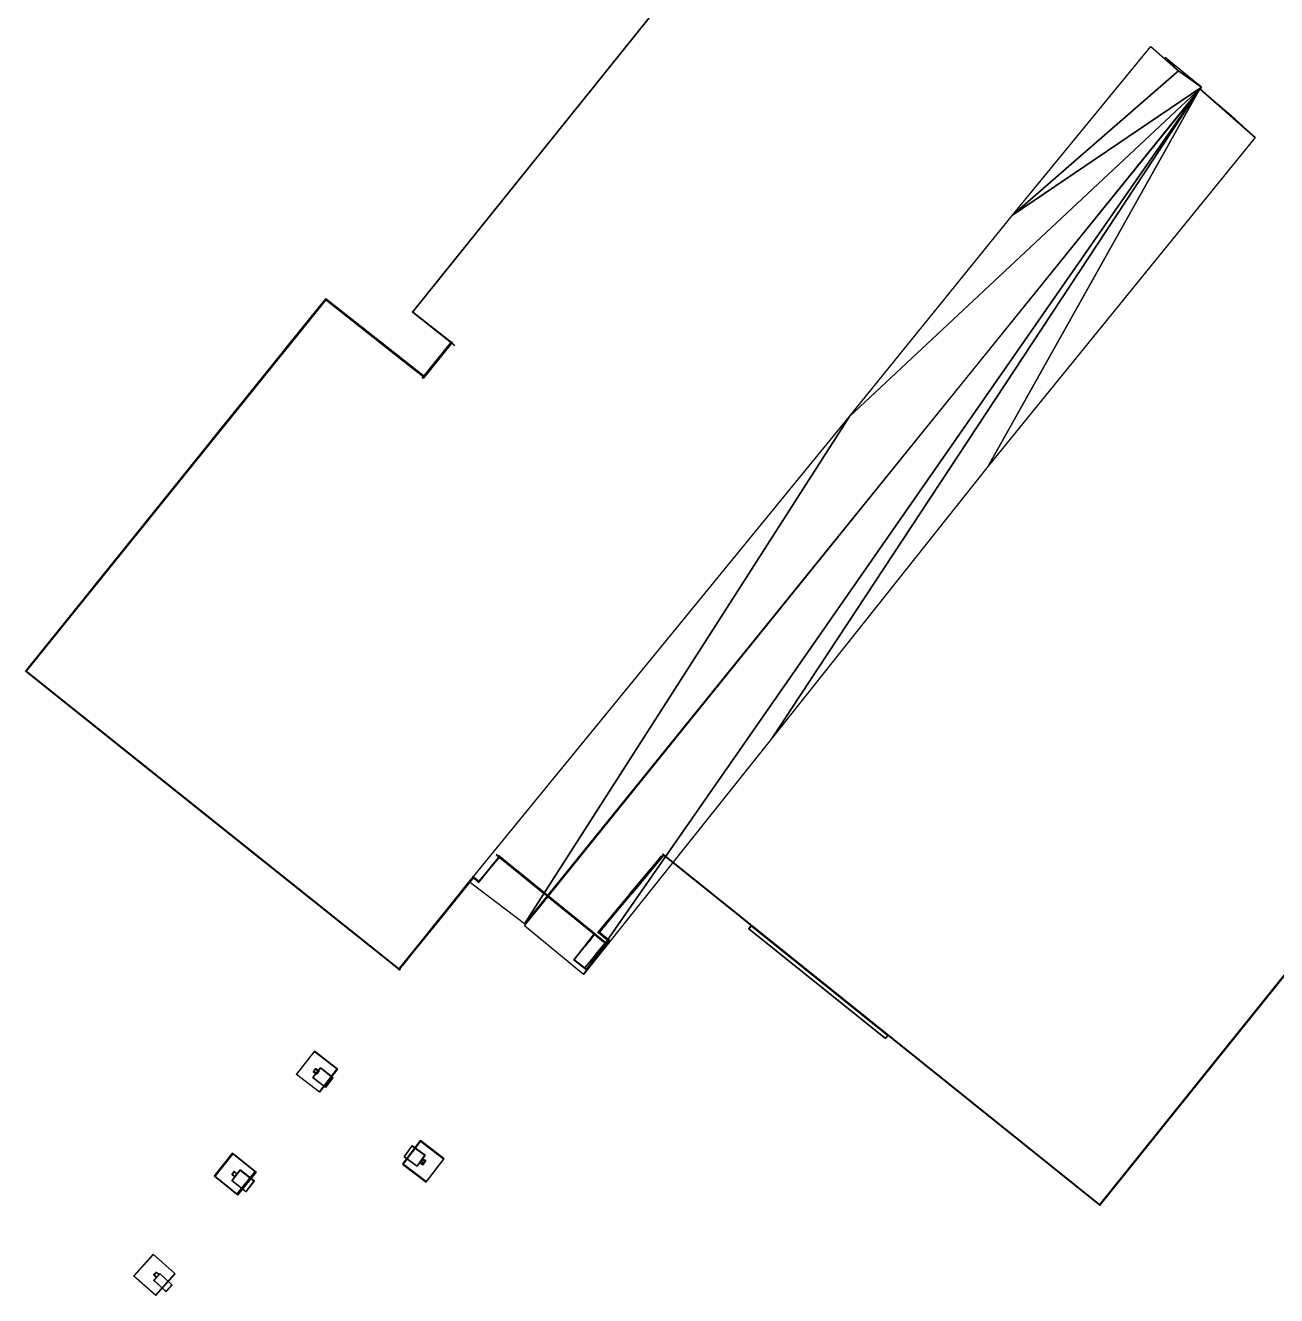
# Model space of a CAD drawing. Extents: x -96 to -36.1, y -16.1 to 43.4.
# Drawn here: x -95.21 to -60.07, y -16.14 to 19.53 of the extents above; entities that cross this region are included whole.
import ezdxf

# ---------------------------------------------------------------- set-up
doc = ezdxf.new("R2010")
doc.units = 0
doc.layers.get('0').update_dxf_attribs({"color": 254, "linetype": 'CONTINUOUS'})

msp = doc.modelspace()

# ---------------------------------------------------------------- meshes
at = {"color": 151}
mesh = msp.add_polyface(dxfattribs=at)
corners = [(-62.632, 38.478, 8.972), (-84.346, 11.475, 8.952), (-84.34, 11.476, 0.006), (-62.648, 38.452, 0.009)]
mesh.append_faces([[corners[k] for k in face] for face in [(0, 1, 2), (0, 2, 3)]], dxfattribs={"color": 151})
mesh = msp.add_polyface(dxfattribs=at)
corners = [(-62.22, 17.831, 11.734), (-62.83, 18.254, 10.993), (-63.198, 18.638, 10.466), (-72.064, 8.551, 9.91), (-81.194, -5.698, 11.766), (-82.742, -4.522, 9.822), (-62.18, 17.797, 11.787), (-67.488, 14.205, 9.915), (-63.605, 18.934, 9.963)]
mesh.append_faces([[corners[k] for k in face] for face in [(0, 1, 2), (3, 4, 5), (4, 3, 6), (6, 3, 7), (6, 7, 1), (1, 7, 8), (6, 1, 0)]], dxfattribs={"color": 151})
mesh = msp.add_polyface(dxfattribs=at)
corners = [(-62.228, 17.751, 11.85), (-79.535, -7.12, 9.631), (-81.194, -5.758, 11.787), (-74.23, -0.462, 9.701), (-68.168, 7.15, 9.782), (-60.673, 16.385, 9.772), (-61.362, 17.009, 10.704)]
mesh.append_faces([[corners[k] for k in face] for face in [(0, 1, 2), (1, 0, 3), (3, 0, 4), (4, 0, 5), (5, 0, 6)]], dxfattribs={"color": 151})
mesh = msp.add_polyface(dxfattribs=at)
corners = [(-93.281, 3.769, 5.898), (-92.431, 4.822, 5.95), (-93.284, 3.764, 5.956), (-92.431, 4.822, 5.892), (-93.288, 3.753, 7.624), (-93.277, 3.766, 7.543), (-92.421, 4.828, 7.618), (-93.283, 3.763, 6.718), (-92.424, 4.824, 7.536), (-92.426, 4.825, 6.81), (-93.279, 3.767, 6.816), (-92.429, 4.821, 6.711), (-92.432, 4.823, 5.171), (-92.389, 4.868, 7.548), (-92.378, 4.881, 7.629), (-92.377, 4.88, 8.344), (-95.099, 1.518, 5.185), (-95.208, 1.389, 3.682), (-89.124, 8.942, 0.404), (-94.245, 2.576, 5.179), (-94.196, 2.637, 5.179), (-93.335, 3.704, 5.172), (-93.282, 3.77, 5.178), (-93.33, 3.707, 5.986), (-93.287, 3.752, 8.356), (-92.358, 4.915, 5.205), (-92.39, 4.869, 6.815), (-92.367, 4.901, 5.973), (-92.365, 4.9, 6.728), (-92.356, 4.914, 5.891), (-95.185, 1.399, 8.542), (-86.775, 11.82, 8.976), (-95.187, 1.394, 8.945), (-95.103, 1.5, 8.347), (-93.338, 3.691, 7.607), (-93.334, 3.696, 7.549), (-93.336, 3.697, 6.794), (-93.329, 3.706, 6.706), (-92.419, 4.827, 8.35)]
mesh.append_faces([[corners[k] for k in face] for face in [(0, 1, 2), (1, 0, 3), (4, 5, 6), (5, 4, 7), (6, 5, 8), (6, 8, 9), (7, 10, 5), (10, 7, 11), (10, 11, 9), (9, 11, 1), (9, 1, 3), (9, 3, 12), (13, 14, 15), (16, 17, 18), (16, 18, 19), (19, 18, 20), (20, 18, 21), (21, 22, 23), (23, 22, 2), (23, 2, 4), (23, 4, 24), (4, 2, 7), (2, 22, 0), (12, 25, 9), (9, 25, 6), (6, 25, 26), (6, 26, 13), (26, 25, 27), (26, 27, 28), (27, 25, 29), (30, 31, 32), (31, 30, 33), (24, 34, 35), (24, 35, 36), (24, 36, 37), (24, 37, 23), (15, 38, 6), (15, 6, 13)]], dxfattribs={"color": 151})
mesh = msp.add_polyface(dxfattribs=at)
corners = [(-92.378, 4.881, 7.629), (-92.389, 4.868, 7.548), (-91.518, 5.947, 7.541), (-91.518, 5.947, 7.623), (-92.365, 4.9, 6.728), (-91.519, 5.949, 6.809), (-92.39, 4.869, 6.815), (-91.523, 5.944, 6.722), (-91.524, 5.945, 5.966), (-92.356, 4.914, 5.891), (-92.367, 4.901, 5.973), (-91.539, 5.928, 5.885), (-91.54, 5.929, 5.199), (-91.471, 6.005, 7.552), (-91.468, 6.009, 7.628), (-91.466, 6.008, 8.354), (-90.611, 7.071, 7.546), (-90.615, 7.066, 7.622), (-91.469, 6.01, 6.721), (-90.613, 7.072, 6.796), (-91.473, 6.006, 6.803), (-90.613, 7.072, 6.715), (-91.464, 6.02, 5.902), (-90.614, 7.073, 5.989), (-91.471, 6.011, 5.995), (-90.611, 7.078, 5.896), (-93.335, 3.704, 5.172), (-89.124, 8.942, 0.404), (-93.282, 3.77, 5.178), (-92.432, 4.823, 5.171), (-92.358, 4.915, 5.205), (-91.465, 6.021, 5.176), (-86.775, 11.82, 8.976), (-95.103, 1.5, 8.347), (-94.193, 2.628, 8.357), (-93.287, 3.752, 8.356), (-92.419, 4.827, 8.35), (-92.377, 4.88, 8.344), (-91.516, 5.946, 8.337), (-90.56, 7.131, 8.377), (-90.613, 7.065, 8.348)]
mesh.append_faces([[corners[k] for k in face] for face in [(0, 1, 2), (0, 2, 3), (4, 5, 6), (5, 4, 7), (5, 7, 8), (9, 8, 10), (8, 9, 11), (8, 11, 12), (13, 14, 15), (14, 13, 16), (14, 16, 17), (18, 19, 20), (19, 18, 21), (22, 23, 24), (23, 22, 25), (26, 27, 28), (28, 27, 29), (29, 27, 30), (30, 27, 12), (12, 27, 31), (12, 31, 8), (8, 31, 5), (5, 31, 24), (5, 24, 20), (5, 20, 13), (20, 24, 18), (24, 31, 22), (32, 33, 34), (32, 34, 35), (32, 35, 36), (15, 37, 38), (15, 38, 3), (15, 3, 2), (15, 2, 5), (15, 5, 13), (39, 15, 40), (39, 40, 17), (39, 17, 16)]], dxfattribs={"color": 151})
mesh = msp.add_polyface(dxfattribs=at)
corners = [(-90.57, 7.126, 6.73), (-90.566, 7.13, 6.804), (-90.565, 7.128, 7.554), (-89.702, 8.201, 6.724), (-89.714, 8.186, 6.797), (-89.703, 8.196, 7.616), (-90.573, 7.124, 5.932), (-90.571, 7.127, 5.99), (-89.697, 8.21, 5.925), (-89.703, 8.202, 5.984), (-90.562, 7.132, 7.622), (-90.56, 7.131, 8.377), (-89.712, 8.185, 7.548), (-91.465, 6.021, 5.176), (-89.124, 8.942, 0.404), (-89.689, 8.236, 1.921), (-90.612, 7.079, 5.169), (-90.575, 7.125, 5.121), (-89.699, 8.211, 5.114), (-89.689, 8.23, 3.579), (-89.687, 8.228, 4.297), (-89.687, 8.235, 2.687), (-86.775, 11.82, 8.976), (-92.419, 4.827, 8.35), (-92.377, 4.88, 8.344), (-91.466, 6.008, 8.354), (-90.611, 7.071, 7.546), (-90.613, 7.072, 6.796), (-90.613, 7.072, 6.715), (-90.614, 7.073, 5.989), (-90.611, 7.078, 5.896), (-89.654, 8.254, 8.351), (-89.702, 8.195, 8.371), (-89.667, 8.253, 4.378), (-89.666, 8.252, 5.112), (-89.678, 8.246, 2.757), (-89.676, 8.245, 3.487)]
mesh.append_faces([[corners[k] for k in face] for face in [(0, 1, 2), (1, 0, 3), (1, 3, 4), (4, 3, 5), (6, 7, 0), (7, 6, 8), (7, 8, 9), (2, 10, 11), (10, 2, 12), (10, 12, 5), (5, 12, 4), (13, 14, 15), (13, 15, 16), (16, 15, 17), (16, 17, 6), (17, 15, 18), (18, 15, 19), (18, 19, 20), (19, 15, 21), (22, 23, 24), (22, 24, 25), (11, 26, 27), (11, 27, 28), (11, 28, 29), (11, 29, 30), (11, 30, 16), (11, 16, 0), (0, 16, 6), (11, 0, 2), (31, 32, 5), (31, 5, 3), (31, 3, 9), (31, 9, 8), (31, 8, 18), (31, 18, 20), (20, 33, 34), (21, 35, 36), (36, 19, 21)]], dxfattribs={"color": 151})
mesh = msp.add_polyface(dxfattribs=at)
corners = [(-89.689, 8.236, 1.921), (-89.124, 8.942, 0.404), (-88.821, 9.311, 1.915), (-88.803, 9.337, 1.057), (-86.775, 11.82, 8.976), (-91.466, 6.008, 8.354), (-90.56, 7.131, 8.377), (-89.702, 8.195, 8.371), (-89.654, 8.254, 8.351), (-89.687, 8.228, 4.297), (-89.666, 8.252, 5.112), (-88.763, 9.358, 8.339), (-88.808, 9.303, 8.345), (-88.809, 9.304, 7.624), (-88.811, 9.305, 6.722), (-89.656, 8.255, 7.63), (-89.66, 8.259, 5.181), (-88.817, 9.303, 5.105), (-89.659, 8.258, 5.925), (-88.818, 9.303, 5.175), (-89.653, 8.262, 6.728), (-88.814, 9.301, 6.81), (-89.654, 8.26, 6.816), (-89.667, 8.253, 4.378), (-88.819, 9.305, 4.291), (-88.819, 9.304, 4.371), (-89.678, 8.246, 2.757), (-89.687, 8.235, 2.687), (-88.82, 9.31, 2.68), (-88.824, 9.304, 2.75), (-88.82, 9.306, 3.573), (-88.813, 9.306, 5.987), (-89.653, 8.259, 7.547), (-89.654, 8.263, 5.993), (-88.816, 9.302, 5.918), (-89.689, 8.23, 3.579), (-89.676, 8.245, 3.487), (-88.823, 9.303, 3.48), (-88.812, 9.3, 7.541)]
mesh.append_faces([[corners[k] for k in face] for face in [(0, 1, 2), (2, 1, 3), (4, 5, 6), (4, 6, 7), (8, 9, 10), (11, 12, 13), (11, 13, 14), (10, 15, 8), (15, 10, 16), (16, 10, 17), (15, 16, 18), (16, 17, 19), (20, 21, 22), (21, 20, 14), (21, 14, 13), (23, 9, 24), (23, 24, 25), (26, 27, 28), (26, 28, 29), (29, 28, 30), (30, 28, 31), (18, 22, 32), (22, 18, 33), (33, 18, 34), (22, 33, 20), (33, 34, 31), (31, 34, 19), (31, 19, 17), (31, 17, 25), (31, 25, 24), (31, 24, 30), (35, 36, 30), (30, 36, 37), (30, 37, 29), (15, 32, 13), (32, 15, 18), (13, 32, 38), (13, 38, 21)]], dxfattribs={"color": 151})
mesh = msp.add_polyface(dxfattribs=at)
corners = [(-88.803, 9.337, 1.057), (-89.124, 8.942, 0.404), (-87.378, 11.107, 0.073), (-88.821, 9.311, 1.915), (-88.801, 9.336, 1.855), (-86.775, 11.82, 8.976), (-89.702, 8.195, 8.371), (-89.654, 8.254, 8.351), (-88.808, 9.303, 8.345), (-88.763, 9.358, 8.339), (-88.811, 9.305, 6.722), (-88.813, 9.306, 5.987), (-88.82, 9.31, 2.68), (-88.768, 9.365, 5.185), (-88.758, 9.377, 5.093), (-87.868, 10.48, 5.178), (-88.763, 9.374, 4.374), (-88.766, 9.373, 3.468), (-87.868, 10.48, 5.094), (-88.759, 9.382, 3.556), (-87.868, 10.486, 3.461), (-88.757, 9.381, 4.274), (-87.871, 10.483, 3.55), (-88.78, 9.359, 2.664), (-88.769, 9.36, 5.991), (-88.768, 9.359, 6.731), (-88.768, 9.374, 2.746), (-87.87, 10.488, 2.657), (-88.766, 9.364, 5.899), (-87.87, 10.487, 2.739), (-88.762, 9.363, 7.54), (-87.853, 10.49, 7.611), (-88.765, 9.359, 7.618), (-87.853, 10.49, 7.533), (-88.781, 9.36, 1.914), (-87.851, 10.513, 1.848), (-88.763, 9.364, 6.8), (-87.857, 10.488, 6.724), (-87.854, 10.491, 6.793), (-87.858, 10.489, 5.984), (-87.867, 10.479, 5.894), (-87.867, 10.484, 4.367), (-87.869, 10.482, 4.267)]
mesh.append_faces([[corners[k] for k in face] for face in [(0, 1, 2), (3, 0, 4), (5, 6, 7), (5, 7, 8), (9, 10, 11), (9, 11, 12), (9, 12, 3), (9, 3, 4), (13, 14, 15), (14, 13, 16), (16, 13, 17), (15, 14, 18), (17, 19, 16), (19, 17, 20), (16, 19, 21), (19, 20, 22), (23, 24, 25), (24, 23, 26), (26, 23, 27), (24, 26, 13), (24, 13, 28), (13, 26, 17), (26, 27, 29), (30, 31, 32), (31, 30, 33), (4, 23, 9), (23, 4, 34), (34, 4, 35), (9, 23, 25), (25, 32, 9), (32, 25, 36), (36, 25, 37), (32, 36, 30), (36, 37, 38), (28, 39, 24), (39, 28, 40), (21, 41, 16), (41, 21, 42)]], dxfattribs={"color": 151})
mesh = msp.add_polyface(dxfattribs=at)
corners = [(-87.807, 10.549, 6.728), (-87.796, 10.56, 7.626), (-87.795, 10.559, 8.337), (-87.796, 10.563, 6.816), (-87.795, 10.561, 7.548), (-87.798, 10.564, 5.923), (-87.809, 10.55, 5.984), (-87.804, 10.559, 5.104), (-87.817, 10.553, 2.678), (-87.82, 10.552, 1.879), (-87.796, 10.569, 5.196), (-87.798, 10.57, 4.287), (-87.806, 10.56, 4.372), (-87.802, 10.568, 3.485), (-87.818, 10.554, 1.918), (-88.803, 9.337, 1.057), (-87.378, 11.107, 0.073), (-87.853, 10.515, 1.05), (-87.822, 10.553, 1.04), (-86.775, 11.82, 8.976), (-88.808, 9.303, 8.345), (-88.763, 9.358, 8.339), (-87.851, 10.489, 8.332), (-87.853, 10.49, 7.611), (-87.853, 10.49, 7.533), (-87.854, 10.491, 6.793), (-87.851, 10.513, 1.848), (-87.799, 10.571, 3.561), (-87.803, 10.57, 2.735), (-87.871, 10.483, 3.55), (-87.868, 10.486, 3.461), (-87.867, 10.484, 4.367), (-88.781, 9.36, 1.914), (-87.871, 10.489, 1.907), (-87.858, 10.489, 5.984), (-87.857, 10.488, 6.724), (-87.867, 10.479, 5.894), (-87.868, 10.48, 5.178), (-87.868, 10.48, 5.094), (-87.87, 10.487, 2.739), (-87.87, 10.488, 2.657), (-87.869, 10.482, 4.267)]
mesh.append_faces([[corners[k] for k in face] for face in [(0, 1, 2), (1, 0, 3), (1, 3, 4), (5, 6, 7), (7, 6, 8), (8, 6, 9), (7, 10, 5), (11, 12, 13), (9, 14, 8), (15, 16, 17), (17, 18, 9), (17, 9, 0), (0, 9, 6), (19, 20, 21), (19, 21, 22), (2, 22, 23), (2, 23, 24), (2, 24, 25), (2, 25, 26), (2, 26, 17), (2, 17, 0), (13, 27, 11), (8, 12, 7), (12, 8, 28), (12, 28, 13), (29, 30, 31), (32, 26, 33), (33, 26, 34), (34, 26, 25), (25, 35, 34), (34, 36, 37), (34, 37, 38), (34, 38, 31), (34, 31, 30), (34, 30, 39), (34, 39, 40), (34, 40, 33), (31, 41, 29)]], dxfattribs={"color": 151})
mesh = msp.add_polyface(dxfattribs=at)
corners = [(-87.796, 10.563, 6.816), (-87.807, 10.549, 6.728), (-86.87, 11.711, 6.721), (-86.871, 11.71, 6.809), (-87.809, 10.55, 5.984), (-87.798, 10.564, 5.923), (-86.871, 11.712, 5.977), (-86.875, 11.707, 5.904), (-86.873, 11.713, 5.189), (-87.796, 10.569, 5.196), (-87.804, 10.559, 5.104), (-86.867, 11.721, 5.097), (-86.86, 11.72, 7.619), (-87.806, 10.56, 4.372), (-87.798, 10.57, 4.287), (-86.868, 11.722, 4.365), (-86.856, 11.738, 4.28), (-87.818, 10.554, 1.918), (-87.82, 10.552, 1.879), (-86.866, 11.735, 1.872), (-86.868, 11.732, 1.911), (-87.853, 10.515, 1.05), (-87.378, 11.107, 0.073), (-87.822, 10.553, 1.04), (-86.867, 11.736, 1.032), (-86.775, 11.855, -0.032), (-86.861, 11.737, 2.727), (-86.857, 11.739, 3.554), (-86.775, 11.82, 8.976), (-87.851, 10.489, 8.332), (-87.795, 10.559, 8.337), (-86.859, 11.719, 8.33), (-87.799, 10.571, 3.561), (-87.802, 10.568, 3.485), (-86.86, 11.736, 3.477), (-87.803, 10.57, 2.735), (-87.817, 10.553, 2.678), (-86.867, 11.731, 2.671), (-87.795, 10.561, 7.548), (-87.796, 10.56, 7.626), (-86.869, 11.709, 7.541)]
mesh.append_faces([[corners[k] for k in face] for face in [(0, 1, 2), (0, 2, 3), (4, 5, 6), (6, 5, 7), (6, 7, 8), (9, 10, 11), (9, 11, 8), (8, 11, 12), (13, 14, 15), (15, 14, 16), (17, 18, 19), (17, 19, 20), (21, 22, 23), (23, 22, 24), (24, 22, 25), (24, 25, 26), (26, 25, 27), (27, 25, 28), (28, 29, 30), (28, 30, 31), (28, 31, 12), (28, 12, 11), (28, 11, 15), (28, 15, 16), (28, 16, 27), (32, 33, 34), (32, 34, 27), (27, 34, 26), (35, 36, 37), (35, 37, 26), (26, 37, 20), (26, 20, 19), (26, 19, 24), (38, 12, 39), (12, 38, 40), (12, 40, 3), (12, 3, 2), (12, 2, 6), (12, 6, 8)]], dxfattribs={"color": 151})
mesh = msp.add_polyface(dxfattribs=at)
corners = [(-84.451, 10.017, 2.722), (-85.598, 10.921, 2.734), (-85.535, 10.872, 2.734), (-86.658, 11.757, 2.73), (-85.599, 10.919, 3.472), (-85.536, 10.87, 3.46), (-85.531, 10.866, 3.54), (-85.602, 10.921, 3.545), (-85.533, 10.864, 4.273), (-86.662, 11.757, 3.545), (-85.603, 10.92, 4.285), (-84.456, 10.015, 4.352), (-85.6, 10.917, 4.357), (-85.53, 10.862, 4.365), (-86.666, 11.757, 4.357), (-85.602, 10.916, 5.091), (-85.532, 10.861, 5.079), (-85.535, 10.863, 5.175), (-85.599, 10.914, 5.176), (-85.536, 10.862, 5.889), (-86.67, 11.757, 5.176), (-85.601, 10.912, 5.904), (-84.452, 10.007, 5.896), (-85.613, 10.917, 7.515), (-85.535, 10.857, 6.81), (-85.612, 10.918, 6.81), (-85.536, 10.856, 7.504), (-84.455, 10.003, 7.512), (-85.534, 10.859, 5.982), (-85.601, 10.912, 5.989), (-85.535, 10.857, 6.713), (-86.676, 11.76, 5.989), (-85.602, 10.91, 6.719), (-84.451, 10.003, 6.72), (-86.78, 11.831, 8.98), (-86.665, 11.768, 1.069), (-86.769, 11.854, -0.032), (-86.669, 11.769, 1.913), (-86.667, 11.767, 1.848), (-85.586, 10.915, 1.852), (-86.671, 11.767, 2.655), (-85.59, 10.915, 2.659), (-85.538, 10.874, 2.665), (-86.659, 11.755, 3.468), (-84.46, 10.021, 3.528), (-86.663, 11.755, 4.285), (-86.667, 11.756, 5.091), (-86.671, 11.756, 5.904), (-86.677, 11.758, 6.719), (-86.676, 11.757, 6.81), (-86.677, 11.755, 7.515), (-86.678, 11.755, 7.62), (-85.536, 10.855, 7.614), (-86.679, 11.754, 8.336), (-85.618, 10.917, 8.336), (-84.456, 10.001, 8.339), (-84.001, 9.64, 8.978), (-83.99, 9.663, -0.034), (-84.442, 10.016, 1.109), (-85.585, 10.916, 1.073), (-84.444, 10.014, 1.845), (-84.448, 10.017, 1.932), (-85.536, 10.876, 1.852), (-85.589, 10.917, 1.917), (-84.449, 10.016, 2.658), (-84.452, 10.015, 3.447), (-84.461, 10.02, 4.261), (-84.458, 10.014, 5.067), (-84.451, 10.008, 5.182), (-84.449, 10.004, 5.99), (-84.454, 10.005, 6.818), (-84.455, 10.003, 7.621), (-85.617, 10.919, 7.62), (-85.538, 10.854, 8.332), (-85.535, 10.877, 1.115), (-85.537, 10.876, 1.938)]
mesh.append_faces([[corners[k] for k in face] for face in [(0, 1, 2), (1, 0, 3), (2, 1, 4), (2, 4, 5), (6, 7, 8), (7, 6, 9), (8, 7, 10), (11, 12, 13), (12, 11, 14), (13, 12, 15), (13, 15, 16), (17, 18, 19), (18, 17, 20), (19, 18, 21), (19, 21, 22), (23, 24, 25), (24, 23, 26), (26, 23, 27), (28, 29, 30), (29, 28, 31), (30, 29, 32), (30, 32, 33), (34, 35, 36), (35, 34, 37), (35, 37, 38), (38, 37, 39), (37, 34, 40), (40, 34, 3), (40, 3, 41), (41, 3, 42), (42, 3, 0), (3, 34, 9), (3, 9, 43), (43, 9, 4), (4, 9, 44), (44, 9, 6), (9, 34, 14), (9, 14, 45), (45, 14, 10), (10, 14, 11), (14, 34, 20), (14, 20, 46), (46, 20, 15), (15, 20, 17), (20, 34, 31), (20, 31, 47), (47, 31, 21), (21, 31, 28), (31, 34, 48), (48, 34, 49), (48, 49, 32), (32, 49, 33), (49, 34, 50), (50, 34, 51), (50, 51, 23), (23, 51, 52), (51, 34, 53), (53, 34, 54), (54, 34, 55), (55, 34, 56), (57, 58, 56), (58, 57, 36), (58, 36, 59), (59, 36, 35), (56, 58, 60), (56, 60, 61), (61, 60, 62), (61, 62, 39), (61, 39, 63), (63, 39, 37), (56, 61, 64), (56, 64, 0), (0, 64, 42), (56, 0, 65), (56, 65, 44), (44, 65, 5), (44, 5, 4), (56, 44, 66), (56, 66, 11), (11, 66, 8), (11, 8, 10), (56, 11, 67), (56, 67, 68), (68, 67, 16), (68, 16, 15), (68, 15, 17), (56, 68, 22), (56, 22, 69), (69, 22, 21), (69, 21, 28), (56, 69, 33), (56, 33, 70), (70, 33, 24), (24, 33, 25), (25, 33, 49), (56, 70, 27), (56, 27, 71), (71, 27, 23), (71, 23, 52), (56, 71, 55), (52, 72, 73), (72, 52, 51), (73, 72, 54), (73, 54, 55), (59, 74, 58), (74, 59, 39), (74, 39, 62), (63, 75, 61), (75, 63, 41), (75, 41, 42)]], dxfattribs={"color": 151})
mesh = msp.add_polyface(dxfattribs=at)
corners = [(-84.323, 11.464, 0.028), (-83.145, 10.54, 0.066), (-83.247, 10.628, 8.946), (-84.333, 11.479, 8.939)]
mesh.append_faces([[corners[k] for k in face] for face in [(0, 1, 2), (0, 2, 3)]], dxfattribs={"color": 151})
mesh = msp.add_polyface(dxfattribs=at)
corners = [(-84.068, 9.62, 8.97), (-83.915, 9.777, 2.261), (-83.91, 9.772, 0.041), (-83.242, 10.646, 8.97), (-83.294, 10.548, 2.263), (-83.219, 10.63, -0.004), (-84.032, 9.62, -0.018), (-83.288, 10.544, 0.044)]
mesh.append_faces([[corners[k] for k in face] for face in [(0, 1, 2), (1, 0, 3), (1, 3, 4), (4, 3, 5), (6, 2, 5), (2, 6, 0), (5, 2, 7), (5, 7, 4)]], dxfattribs={"color": 151})
mesh = msp.add_polyface(dxfattribs=at)
corners = [(-94.195, 2.629, 7.614), (-94.188, 2.638, 7.555), (-93.338, 3.691, 7.607), (-94.193, 2.635, 6.713), (-93.334, 3.696, 7.549), (-94.189, 2.639, 6.8), (-93.329, 3.706, 6.706), (-93.336, 3.697, 6.794), (-94.194, 2.636, 5.888), (-93.33, 3.707, 5.986), (-94.194, 2.636, 5.992), (-93.334, 3.703, 5.881), (-93.335, 3.704, 5.172), (-95.112, 1.493, 7.528), (-95.105, 1.501, 7.626), (-95.103, 1.5, 8.347), (-94.245, 2.568, 7.521), (-94.244, 2.568, 7.62), (-95.099, 1.512, 6.725), (-94.246, 2.569, 6.829), (-95.113, 1.494, 6.836), (-94.246, 2.569, 6.719), (-95.097, 1.517, 5.894), (-94.247, 2.57, 5.981), (-95.101, 1.513, 5.987), (-94.244, 2.575, 5.888), (-95.208, 1.389, 3.682), (-95.099, 1.518, 5.185), (-95.185, 1.399, 8.542), (-94.245, 2.576, 5.179), (-94.196, 2.637, 5.179), (-94.193, 2.628, 8.357), (-94.243, 2.567, 8.34), (-93.287, 3.752, 8.356), (-93.336, 3.69, 8.351)]
mesh.append_faces([[corners[k] for k in face] for face in [(0, 1, 2), (1, 0, 3), (2, 1, 4), (3, 5, 1), (5, 3, 6), (5, 6, 7), (8, 9, 10), (9, 8, 11), (9, 11, 12), (13, 14, 15), (14, 13, 16), (14, 16, 17), (18, 19, 20), (19, 18, 21), (22, 23, 24), (23, 22, 25), (26, 27, 28), (28, 27, 20), (28, 20, 13), (20, 27, 24), (20, 24, 18), (24, 27, 22), (29, 30, 0), (29, 0, 31), (0, 30, 10), (0, 10, 3), (10, 30, 8), (15, 28, 13), (31, 15, 32), (31, 32, 17), (31, 17, 16), (31, 16, 19), (31, 19, 21), (31, 21, 23), (31, 23, 25), (31, 25, 29), (33, 31, 34), (33, 34, 2)]], dxfattribs={"color": 151})
mesh = msp.add_polyface(dxfattribs=at)
corners = [(-89.362, -3.26, 7.599), (-91.666, -1.42, 7.604), (-92.78, -0.531, 7.603), (-89.418, -3.215, 7.608), (-89.362, -3.259, 8.321), (-89.417, -3.215, 8.318), (-90.485, -2.363, 8.319), (-88.301, -4.107, 7.598), (-88.25, -4.148, 7.608), (-88.301, -4.107, 8.321), (-87.134, -5.039, 7.602), (-86.062, -5.895, 7.601), (-87.191, -4.994, 7.608), (-88.249, -4.148, 8.325), (-84.818, -6.889, 7.594), (-93.878, 0.347, 7.595), (-95.143, 1.357, 7.594), (-86.017, -5.931, 7.595), (-93.818, 0.298, 7.608), (-93.878, 0.347, 8.327), (-93.817, 0.299, 8.34), (-84.68, -7.003, 3.969), (-84.819, -6.89, 5.146), (-86.068, -5.893, 5.129), (-84.709, -6.974, 8.991), (-84.81, -6.897, 5.972), (-84.819, -6.89, 5.913), (-86.018, -5.933, 5.914), (-84.809, -6.897, 6.71), (-84.818, -6.889, 6.792), (-86.022, -5.928, 6.711), (-90.54, -2.32, 6.713), (-91.59, -1.482, 6.715), (-86.072, -5.888, 6.787), (-89.428, -3.208, 6.779), (-88.305, -4.105, 6.783), (-84.818, -6.889, 7.512), (-86.021, -5.928, 7.513), (-86.072, -5.888, 7.519), (-87.138, -5.036, 7.52), (-89.428, -3.208, 7.523), (-90.475, -2.371, 7.524), (-84.817, -6.888, 8.321), (-86.016, -5.931, 8.322), (-86.062, -5.894, 8.322), (-87.133, -5.039, 8.322), (-87.19, -4.993, 8.324), (-90.535, -2.322, 8.331), (-91.591, -1.479, 8.332), (-91.666, -1.42, 8.335), (-92.697, -0.596, 8.337), (-95.203, 1.406, 8.948), (-95.193, 1.392, 3.605), (-95.136, 1.348, 5.161), (-88.246, -4.154, 5.132), (-87.131, -5.045, 5.13), (-87.192, -4.996, 5.131), (-89.357, -3.267, 5.142), (-88.308, -4.104, 5.141), (-90.483, -2.368, 5.149), (-89.422, -3.215, 5.147), (-91.675, -1.416, 5.153), (-90.541, -2.321, 5.152), (-92.71, -0.589, 5.157), (-92.774, -0.538, 5.157), (-95.136, 1.349, 5.87), (-95.138, 1.351, 5.983), (-93.877, 0.343, 5.871), (-93.809, 0.289, 5.881), (-91.59, -1.483, 5.888), (-89.357, -3.266, 5.894), (-88.246, -4.154, 5.896), (-87.13, -5.044, 5.903), (-92.777, -0.535, 5.976), (-91.661, -1.426, 5.975), (-86.022, -5.929, 5.973), (-93.809, 0.289, 5.983), (-95.142, 1.355, 6.799), (-95.138, 1.351, 6.696), (-93.876, 0.344, 6.697), (-93.808, 0.289, 6.699), (-92.709, -0.588, 6.703), (-92.706, -0.591, 6.785), (-91.654, -1.431, 6.78), (-90.476, -2.372, 6.78), (-92.78, -0.531, 6.79), (-93.811, 0.292, 6.794), (-95.142, 1.355, 7.494), (-93.879, 0.347, 7.495), (-93.811, 0.293, 7.504), (-91.59, -1.481, 7.514), (-95.143, 1.357, 8.326), (-92.698, -0.596, 7.606), (-92.779, -0.53, 8.335), (-91.592, -1.479, 7.613), (-90.485, -2.363, 7.608), (-90.536, -2.323, 7.611), (-93.876, 0.343, 5.984), (-92.709, -0.589, 5.98), (-92.77, -0.54, 6.694), (-91.59, -1.483, 5.991), (-91.661, -1.425, 6.698), (-87.126, -5.048, 5.979), (-86.072, -5.889, 5.979), (-90.541, -2.321, 5.989), (-87.196, -4.992, 5.992), (-87.125, -5.047, 6.706), (-87.195, -4.991, 6.694), (-88.245, -4.153, 6.695), (-88.312, -4.1, 6.698), (-89.353, -3.268, 6.699), (-89.425, -3.211, 6.704), (-90.478, -2.37, 6.706), (-86.072, -5.888, 6.705), (-90.479, -2.37, 5.993), (-89.426, -3.211, 5.992), (-88.246, -4.153, 5.992), (-89.353, -3.269, 5.997), (-88.312, -4.1, 5.996), (-93.877, 0.343, 5.162), (-93.809, 0.288, 5.162), (-91.59, -1.483, 5.154), (-91.661, -1.426, 5.875), (-92.716, -0.583, 5.88), (-89.422, -3.214, 5.884), (-90.482, -2.367, 5.885), (-90.541, -2.321, 5.886), (-88.308, -4.104, 5.892), (-87.192, -4.995, 5.895), (-86.018, -5.933, 5.147), (-86.068, -5.892, 5.902), (-92.774, -0.537, 5.876), (-93.879, 0.346, 6.8), (-91.59, -1.482, 6.789), (-91.653, -1.43, 7.499), (-90.539, -2.321, 6.787), (-92.705, -0.59, 7.503), (-90.538, -2.321, 7.512), (-88.238, -4.159, 6.788), (-88.304, -4.105, 7.513), (-87.195, -4.991, 6.787), (-88.238, -4.158, 7.515), (-89.362, -3.26, 7.514), (-87.139, -5.036, 6.788), (-87.195, -4.991, 7.514), (-89.363, -3.26, 6.783), (-86.022, -5.928, 6.793), (-92.78, -0.531, 7.499)]
mesh.append_faces([[corners[k] for k in face] for face in [(0, 1, 2), (1, 0, 3), (3, 0, 4), (3, 4, 5), (5, 4, 6), (7, 8, 9), (8, 7, 10), (10, 7, 11), (8, 10, 12), (9, 8, 13), (9, 13, 4), (14, 15, 16), (15, 14, 17), (15, 17, 0), (15, 0, 2), (15, 2, 18), (15, 18, 19), (0, 17, 7), (19, 18, 20), (21, 22, 23), (22, 21, 24), (22, 24, 25), (22, 25, 26), (26, 25, 27), (25, 24, 28), (28, 24, 29), (28, 29, 30), (30, 29, 31), (31, 29, 32), (32, 29, 33), (32, 33, 34), (34, 33, 35), (29, 24, 36), (36, 24, 14), (36, 14, 37), (37, 14, 38), (38, 14, 39), (39, 14, 40), (40, 14, 41), (41, 14, 16), (14, 24, 42), (42, 24, 43), (43, 24, 44), (44, 24, 45), (45, 24, 46), (46, 24, 13), (13, 24, 47), (47, 24, 48), (48, 24, 49), (49, 24, 50), (50, 24, 20), (20, 24, 51), (52, 53, 51), (53, 52, 21), (53, 21, 54), (54, 21, 55), (55, 21, 23), (54, 55, 56), (53, 54, 57), (57, 54, 58), (53, 57, 59), (59, 57, 60), (53, 59, 61), (61, 59, 62), (53, 61, 63), (53, 63, 64), (51, 53, 65), (51, 65, 66), (66, 65, 67), (66, 67, 68), (66, 68, 69), (66, 69, 70), (66, 70, 71), (66, 71, 72), (66, 72, 27), (66, 27, 73), (73, 27, 74), (74, 27, 25), (74, 25, 75), (66, 73, 76), (51, 66, 77), (77, 66, 78), (77, 78, 79), (77, 79, 80), (77, 80, 81), (77, 81, 32), (77, 32, 82), (82, 32, 83), (83, 32, 34), (83, 34, 84), (77, 82, 85), (77, 85, 86), (51, 77, 87), (51, 87, 16), (16, 87, 88), (16, 88, 89), (16, 89, 90), (16, 90, 41), (51, 16, 91), (51, 91, 19), (51, 19, 20), (2, 92, 93), (92, 2, 1), (93, 92, 50), (93, 50, 20), (1, 94, 49), (94, 1, 95), (95, 1, 3), (94, 95, 96), (49, 94, 48), (6, 96, 95), (96, 6, 47), (47, 6, 4), (47, 4, 13), (45, 12, 10), (12, 45, 46), (17, 11, 7), (11, 17, 43), (11, 43, 44), (76, 97, 66), (97, 76, 80), (97, 80, 79), (98, 73, 74), (73, 98, 99), (99, 98, 81), (99, 81, 80), (74, 100, 101), (100, 74, 102), (102, 74, 103), (100, 102, 104), (101, 100, 32), (101, 32, 81), (102, 105, 104), (105, 102, 106), (105, 106, 107), (107, 106, 108), (108, 106, 109), (109, 106, 110), (110, 106, 111), (111, 106, 112), (75, 103, 74), (103, 75, 30), (103, 30, 113), (113, 30, 106), (104, 114, 31), (114, 104, 115), (115, 104, 105), (31, 114, 112), (31, 112, 106), (31, 106, 30), (116, 115, 105), (115, 116, 117), (115, 117, 111), (117, 116, 118), (111, 117, 110), (108, 118, 116), (118, 108, 109), (64, 119, 53), (119, 64, 120), (119, 120, 67), (67, 120, 68), (121, 61, 62), (61, 121, 122), (122, 121, 69), (122, 69, 123), (123, 69, 68), (70, 60, 57), (60, 70, 124), (124, 70, 125), (125, 70, 126), (126, 70, 69), (71, 58, 54), (58, 71, 127), (127, 71, 70), (72, 56, 55), (56, 72, 128), (128, 72, 71), (23, 129, 130), (129, 23, 22), (130, 129, 27), (130, 27, 72), (125, 62, 59), (62, 125, 126), (123, 64, 63), (64, 123, 131), (131, 123, 68), (86, 132, 77), (132, 86, 89), (132, 89, 88), (83, 133, 134), (133, 83, 135), (134, 133, 90), (134, 90, 136), (136, 90, 89), (84, 135, 83), (135, 84, 41), (135, 41, 137), (137, 41, 90), (35, 138, 139), (138, 35, 140), (140, 35, 33), (139, 138, 141), (139, 141, 142), (143, 140, 33), (140, 143, 144), (144, 143, 39), (144, 39, 141), (34, 145, 40), (145, 34, 35), (40, 145, 142), (40, 142, 141), (40, 141, 39), (33, 146, 38), (146, 33, 29), (38, 146, 37), (136, 85, 82), (85, 136, 147), (147, 136, 89)]], dxfattribs={"color": 151})
mesh = msp.add_polyface(dxfattribs=at)
corners = [(-65.04, -13.582, 4.059), (-63.987, -12.282, 6.353), (-63.985, -12.284, 7.503), (-61.424, -9.087, 3.733), (-60.319, -7.712, 3.429), (-63.021, -11.082, 6.353), (-61.42, -9.09, 5.8), (-60.816, -8.331, 3.733), (-65.035, -13.596, 9.173), (-65.047, -13.596, 5.475), (-55.113, -1.263, 9.176), (-63.019, -11.083, 7.503), (-60.812, -8.334, 5.8), (-57.32, -3.974, 0.831), (-55.321, -1.486, 0.011), (-55.085, -1.193, 0.068), (-55.102, -1.25, 9.17), (-55.098, -1.237, 7.259)]
mesh.append_faces([[corners[k] for k in face] for face in [(0, 1, 2), (1, 0, 3), (3, 0, 4), (1, 3, 5), (5, 3, 6), (3, 4, 7), (0, 8, 9), (8, 0, 2), (8, 2, 10), (10, 2, 11), (10, 11, 5), (10, 5, 6), (10, 6, 12), (10, 12, 7), (10, 7, 4), (10, 4, 13), (10, 13, 14), (10, 14, 15), (10, 15, 16), (16, 15, 17)]], dxfattribs={"color": 151})
mesh = msp.add_polyface(dxfattribs=at)
corners = [(-82.477, -4.509, 8.999), (-82.488, -4.549, 4.217), (-81.917, -3.845, 4.205), (-81.891, -3.787, 8.98)]
mesh.append_faces([[corners[k] for k in face] for face in [(0, 1, 2), (0, 2, 3)]], dxfattribs={"color": 151})
mesh = msp.add_polyface(dxfattribs=at)
corners = [(-80.173, -5.209, 9.281), (-80.074, -5.289, 9.287), (-79.289, -5.926, 9.277), (-80.167, -5.208, 10.956), (-80.086, -5.274, 10.956), (-81.889, -3.835, 4.29), (-79.233, -5.991, 4.255), (-79.927, -5.428, 4.239), (-81.893, -3.832, 4.319), (-81.963, -3.775, 4.344), (-81.902, -3.817, 6.53), (-81.992, -3.752, 4.38), (-81.925, -3.787, 9.528), (-81.866, -3.845, 6.798), (-79.303, -5.925, 6.774), (-80.085, -5.29, 6.783), (-80.173, -5.219, 6.785), (-80.987, -4.558, 6.793), (-81.055, -4.503, 6.795), (-81.876, -3.834, 7.628), (-81.865, -3.843, 7.54), (-81.054, -4.501, 7.541), (-80.986, -4.556, 7.542), (-80.999, -4.545, 7.624), (-80.172, -5.217, 7.622), (-81.875, -3.832, 8.336), (-81.859, -3.844, 8.438), (-81.058, -4.495, 8.342), (-80.998, -4.543, 8.429), (-81.858, -3.842, 9.167), (-81.852, -3.848, 9.25), (-81.056, -4.493, 9.177), (-81.841, -3.854, 9.877), (-81.927, -3.784, 9.911), (-81.023, -4.513, 10.942), (-80.532, -4.909, 11.706), (-80.974, -4.554, 10.951), (-78.975, -6.2, 4.204), (-78.894, -6.246, 9.569), (-79.23, -5.984, 6.517), (-79.301, -5.923, 7.527), (-79.301, -5.923, 7.627), (-80.083, -5.289, 7.53), (-80.172, -5.217, 7.54), (-79.3, -5.921, 8.322), (-79.294, -5.926, 8.438), (-80.17, -5.215, 8.334), (-80.166, -5.218, 8.433), (-80.084, -5.285, 8.438), (-79.293, -5.924, 9.162), (-80.165, -5.216, 9.173), (-81.06, -4.489, 9.259), (-79.286, -5.926, 10.015), (-78.897, -6.243, 9.69), (-80.991, -4.546, 9.283), (-80.083, -5.283, 9.161), (-81.058, -4.495, 8.444), (-80.997, -4.541, 9.163), (-80.083, -5.289, 7.63), (-80.08, -5.288, 8.32), (-81.059, -4.497, 7.63), (-80.998, -4.543, 8.33)]
mesh.append_faces([[corners[k] for k in face] for face in [(0, 1, 2), (1, 0, 3), (1, 3, 4), (5, 6, 7), (6, 5, 8), (8, 5, 9), (8, 9, 10), (10, 9, 11), (10, 11, 12), (10, 12, 13), (10, 13, 14), (14, 13, 15), (15, 13, 16), (16, 13, 17), (17, 13, 18), (13, 12, 19), (13, 19, 20), (20, 19, 21), (21, 19, 22), (22, 19, 23), (22, 23, 24), (19, 12, 25), (25, 12, 26), (25, 26, 27), (27, 26, 28), (26, 12, 29), (29, 12, 30), (29, 30, 31), (30, 12, 32), (32, 12, 33), (32, 33, 34), (34, 33, 35), (34, 35, 36), (36, 35, 3), (37, 6, 38), (6, 37, 7), (38, 6, 39), (38, 39, 14), (14, 39, 10), (38, 14, 40), (38, 40, 41), (41, 40, 42), (41, 42, 43), (41, 43, 22), (41, 22, 24), (38, 41, 44), (38, 44, 45), (45, 44, 46), (45, 46, 27), (45, 27, 47), (47, 27, 28), (45, 47, 48), (38, 45, 49), (38, 49, 2), (2, 49, 50), (2, 50, 31), (2, 31, 30), (2, 30, 51), (38, 2, 52), (38, 52, 53), (53, 52, 35), (35, 52, 4), (35, 4, 3), (51, 54, 2), (54, 51, 34), (2, 54, 0), (54, 34, 36), (50, 48, 47), (48, 50, 55), (55, 50, 49), (28, 56, 57), (56, 28, 26), (57, 56, 31), (57, 31, 50), (24, 58, 41), (58, 24, 46), (58, 46, 59), (59, 46, 44), (23, 60, 61), (60, 23, 19), (61, 60, 27), (61, 27, 46), (16, 42, 15), (42, 16, 43), (18, 22, 17), (22, 18, 21)]], dxfattribs={"color": 151})
mesh = msp.add_polyface(dxfattribs=at)
corners = [(-77.369, -3.829, 5.077), (-78.187, -4.814, 5.194), (-78.188, -4.814, 5.076), (-77.369, -3.83, 5.194), (-77.37, -3.839, 5.905), (-78.172, -4.804, 6), (-78.181, -4.813, 5.905), (-77.36, -3.827, 6), (-77.368, -3.82, 4.381), (-78.163, -4.817, 8.34), (-78.16, -4.814, 8.446), (-78.154, -4.814, 9.157), (-77.334, -3.82, 8.339), (-77.332, -3.818, 8.447), (-77.334, -3.812, 7.626), (-78.17, -4.818, 7.626), (-78.168, -4.814, 7.523), (-78.175, -4.815, 6.827), (-77.331, -3.808, 7.523), (-79.133, -5.94, 4.232), (-79.077, -5.906, 7.509), (-79.067, -5.911, 9.157), (-79.08, -5.894, 5.992), (-79.08, -5.886, 5.169), (-79.077, -5.874, 4.391), (-77.348, -3.796, 4.301), (-79.071, -5.908, 8.438), (-79.071, -5.908, 8.335), (-79.078, -5.899, 6.721), (-79.076, -5.889, 5.893), (-79.076, -5.88, 5.086), (-78.24, -4.869, 4.379), (-78.194, -4.814, 4.379), (-78.233, -4.868, 5.097), (-77.33, -3.8, 6.828), (-79.101, -5.953, 9.221), (-78.876, -5.682, 9.222), (-79.102, -5.951, 8.968), (-78.213, -4.885, 9.157), (-77.3, -3.788, 9.211), (-78.214, -4.878, 8.335), (-77.333, -3.827, 9.156), (-78.166, -4.803, 6.713), (-77.361, -3.836, 6.712), (-78.219, -4.885, 8.437), (-79.076, -5.898, 6.802), (-78.231, -4.882, 6.725), (-78.233, -4.884, 6.808), (-78.226, -4.883, 7.509), (-78.246, -4.884, 5.181), (-78.239, -4.883, 5.901), (-78.238, -4.883, 5.996), (-78.222, -4.879, 7.617), (-79.069, -5.898, 7.623)]
mesh.append_faces([[corners[k] for k in face] for face in [(0, 1, 2), (1, 0, 3), (4, 5, 6), (5, 4, 7), (7, 4, 3), (7, 3, 0), (7, 0, 8), (9, 10, 11), (10, 9, 12), (10, 12, 13), (13, 12, 14), (15, 16, 14), (16, 15, 17), (14, 16, 18), (19, 20, 21), (20, 19, 22), (22, 19, 23), (23, 19, 24), (24, 19, 25), (21, 20, 26), (26, 20, 27), (20, 22, 28), (22, 23, 29), (23, 24, 30), (24, 25, 31), (31, 25, 32), (31, 32, 33), (33, 32, 15), (15, 32, 17), (32, 25, 8), (8, 25, 34), (35, 21, 36), (21, 35, 37), (21, 37, 19), (36, 21, 38), (36, 38, 39), (39, 38, 11), (11, 38, 40), (11, 40, 33), (11, 33, 9), (9, 33, 15), (39, 11, 41), (39, 41, 13), (39, 13, 14), (39, 14, 18), (39, 18, 34), (39, 34, 25), (17, 42, 34), (42, 17, 6), (6, 17, 2), (2, 17, 32), (6, 2, 1), (42, 6, 5), (34, 42, 43), (34, 43, 7), (34, 7, 8), (27, 44, 26), (44, 27, 40), (44, 40, 38), (28, 45, 20), (45, 28, 46), (45, 46, 47), (47, 46, 48), (30, 49, 23), (49, 30, 33), (49, 33, 50), (50, 33, 51), (51, 33, 46), (46, 33, 52), (52, 33, 40), (20, 53, 27), (53, 20, 48), (53, 48, 52), (52, 48, 46), (29, 51, 22), (51, 29, 50)]], dxfattribs={"color": 151})
mesh = msp.add_polyface(dxfattribs=at)
corners = [(-65.036, -13.601, 4.088), (-65.024, -13.601, 9.16), (-77.308, -3.746, 9.188), (-77.32, -3.746, 4.116)]
mesh.append_faces([[corners[k] for k in face] for face in [(0, 1, 2), (0, 2, 3)]], dxfattribs={"color": 151})
mesh = msp.add_polyface(dxfattribs=at)
corners = [(-82.613, -4.385, 4.107), (-84.624, -6.871, 5.174), (-84.692, -6.963, 4.077), (-83.667, -5.685, 5.175), (-83.618, -5.623, 5.175), (-83.67, -5.683, 5.898), (-83.67, -5.682, 5.97), (-83.672, -5.68, 6.72), (-83.672, -5.68, 6.793), (-83.675, -5.678, 7.541), (-83.675, -5.678, 7.613), (-83.678, -5.676, 8.346), (-82.682, -4.463, 5.175), (-82.684, -4.461, 5.885), (-82.683, -4.458, 5.967), (-82.685, -4.456, 6.704), (-82.683, -4.452, 6.784), (-82.685, -4.45, 7.526), (-82.683, -4.447, 7.61), (-82.686, -4.445, 8.345), (-82.657, -4.406, 9.003), (-84.736, -6.984, 8.973), (-84.632, -6.859, 8.345), (-84.626, -6.869, 5.898), (-84.629, -6.862, 7.536), (-84.627, -6.864, 6.788), (-84.622, -6.864, 5.969), (-84.629, -6.861, 7.612), (-83.629, -5.615, 8.356), (-83.626, -5.617, 7.621), (-83.623, -5.619, 6.796), (-83.62, -5.621, 5.885), (-83.621, -5.621, 5.966), (-83.623, -5.619, 6.703), (-83.626, -5.617, 7.538), (-84.625, -6.862, 6.72)]
mesh.append_faces([[corners[k] for k in face] for face in [(0, 1, 2), (1, 0, 3), (3, 0, 4), (3, 4, 5), (5, 4, 6), (6, 4, 7), (7, 4, 8), (8, 4, 9), (9, 4, 10), (10, 4, 11), (4, 0, 12), (12, 0, 13), (13, 0, 14), (14, 0, 15), (15, 0, 16), (16, 0, 17), (17, 0, 18), (18, 0, 19), (19, 0, 20), (21, 22, 20), (22, 21, 2), (22, 2, 23), (23, 2, 1), (22, 23, 24), (24, 23, 25), (25, 23, 26), (22, 24, 27), (20, 22, 11), (20, 11, 28), (28, 11, 29), (29, 11, 30), (30, 11, 4), (30, 4, 31), (30, 31, 32), (30, 32, 33), (29, 30, 34), (20, 28, 19), (17, 29, 34), (29, 17, 18), (15, 30, 33), (30, 15, 16), (13, 32, 31), (32, 13, 14), (9, 27, 24), (27, 9, 10), (35, 25, 26), (25, 35, 8), (8, 35, 7), (5, 26, 23), (26, 5, 6)]], dxfattribs={"color": 151})
mesh = msp.add_polyface(dxfattribs=at)
corners = [(-82.643, -4.373, 4.158), (-82.666, -4.376, 9.004), (-82.477, -4.525, 9.011), (-82.456, -4.52, 4.159)]
mesh.append_faces([[corners[k] for k in face] for face in [(0, 1, 2), (0, 2, 3)]], dxfattribs={"color": 151})
mesh = msp.add_polyface(dxfattribs=at)
corners = [(-79.251, -6.009, 8.99), (-79.782, -6.663, 9.004), (-79.805, -6.718, 4.26), (-79.475, -6.31, 4.259), (-79.362, -6.172, 4.267), (-79.237, -6.017, 4.281)]
mesh.append_faces([[corners[k] for k in face] for face in [(0, 1, 2), (0, 2, 3), (0, 3, 4), (0, 4, 5)]], dxfattribs={"color": 151})
mesh = msp.add_polyface(dxfattribs=at)
corners = [(-79.093, -5.942, 6.295), (-78.917, -6.071, 4.272), (-79.09, -5.926, 4.253), (-78.819, -6.163, 5.499), (-78.866, -6.156, 9.086), (-78.978, -6.063, 9.127), (-79.119, -5.946, 9.208), (-78.809, -6.161, 4.266)]
mesh.append_faces([[corners[k] for k in face] for face in [(0, 1, 2), (1, 0, 3), (3, 0, 4), (4, 0, 5), (5, 0, 6), (3, 7, 1)]], dxfattribs={"color": 151})
mesh = msp.add_polyface(dxfattribs=at)
corners = [(-74.894, -5.832, 7.342), (-71.058, -8.912, 7.363), (-74.894, -5.835, 6.875), (-71.059, -8.916, 6.896), (-74.828, -5.751, 7.341), (-70.993, -8.831, 7.362), (-74.829, -5.754, 6.874), (-70.993, -8.835, 6.896)]
mesh.append_faces([[corners[k] for k in face] for face in [(0, 1, 3, 2), (0, 1, 5, 4), (1, 3, 7, 5), (2, 3, 7, 6), (2, 0, 4, 6), (4, 5, 7, 6)]], dxfattribs={"color": 151})
mesh = msp.add_polyface(dxfattribs=at)
corners = [(-79.496, -6.938, 9.053), (-78.979, -6.384, 4.258), (-79.469, -6.984, 4.325), (-79.391, -6.809, 9.07), (-79.267, -6.656, 9.075), (-79.139, -6.498, 9.075), (-78.862, -6.158, 9.095), (-78.857, -6.169, 8.029), (-78.804, -6.169, 4.27), (-78.826, -6.164, 6.183)]
mesh.append_faces([[corners[k] for k in face] for face in [(0, 1, 2), (1, 0, 3), (1, 3, 4), (1, 4, 5), (1, 5, 6), (1, 6, 7), (7, 8, 1), (8, 7, 9)]], dxfattribs={"color": 151})
mesh = msp.add_polyface(dxfattribs=at)
corners = [(-79.807, -6.7, 4.262), (-79.815, -6.696, 9.1), (-79.507, -6.939, 9.105), (-79.465, -6.97, 4.263)]
mesh.append_faces([[corners[k] for k in face] for face in [(0, 1, 2), (0, 2, 3)]], dxfattribs={"color": 151})
mesh = msp.add_polyface(dxfattribs=at)
corners = [(-87.089, -9.28, 4.124), (-87.094, -9.27, 4.919), (-87.591, -9.928, 4.129), (-87.596, -9.918, 4.924), (-86.447, -9.777, 4.134), (-86.452, -9.768, 4.929), (-86.948, -10.425, 4.139), (-86.953, -10.416, 4.934)]
mesh.append_faces([[corners[k] for k in face] for face in [(0, 1, 3, 2), (0, 1, 5, 4), (1, 3, 7, 5), (2, 3, 7, 6), (2, 0, 4, 6), (4, 5, 7, 6)]], dxfattribs={"color": 151})
mesh = msp.add_polyface(dxfattribs=at)
corners = [(-86.571, -10.013, 6.751), (-86.571, -10.021, 6.531), (-86.785, -10.284, 6.761), (-86.785, -10.292, 6.542), (-86.92, -9.738, 6.742), (-86.921, -9.746, 6.522), (-87.134, -10.009, 6.752), (-87.135, -10.017, 6.532)]
mesh.append_faces([[corners[k] for k in face] for face in [(0, 1, 3, 2), (0, 1, 5, 4), (1, 3, 7, 5), (2, 3, 7, 6), (2, 0, 4, 6), (4, 5, 7, 6)]], dxfattribs={"color": 151})
mesh = msp.add_polyface(dxfattribs=at)
corners = [(-87.046, -9.766, 5.004), (-87.07, -9.774, 6.789), (-87.105, -9.844, 5.003), (-87.13, -9.852, 6.788), (-86.963, -9.829, 5.005), (-86.988, -9.837, 6.79), (-87.023, -9.907, 5.004), (-87.047, -9.915, 6.789)]
mesh.append_faces([[corners[k] for k in face] for face in [(0, 1, 3, 2), (0, 1, 5, 4), (1, 3, 7, 5), (2, 3, 7, 6), (2, 0, 4, 6), (4, 5, 7, 6)]], dxfattribs={"color": 151})
mesh = msp.add_polyface(dxfattribs=at)
corners = [(-83.46, -12.303, 4.96), (-83.456, -12.284, 4.188), (-83.958, -12.956, 4.942), (-83.955, -12.938, 4.17), (-84.114, -11.805, 4.968), (-84.11, -11.786, 4.197), (-84.612, -12.458, 4.95), (-84.608, -12.44, 4.179)]
mesh.append_faces([[corners[k] for k in face] for face in [(0, 1, 3, 2), (0, 1, 5, 4), (1, 3, 7, 5), (2, 3, 7, 6), (2, 0, 4, 6), (4, 5, 7, 6)]], dxfattribs={"color": 151})
mesh = msp.add_polyface(dxfattribs=at)
corners = [(-84.209, -12.504, 6.752), (-84.204, -12.503, 6.513), (-84.574, -12.245, 6.745), (-84.57, -12.244, 6.507), (-83.987, -12.19, 6.757), (-83.982, -12.19, 6.518), (-84.352, -11.931, 6.75), (-84.348, -11.931, 6.511)]
mesh.append_faces([[corners[k] for k in face] for face in [(0, 1, 3, 2), (0, 1, 5, 4), (1, 3, 7, 5), (2, 3, 7, 6), (2, 0, 4, 6), (4, 5, 7, 6)]], dxfattribs={"color": 151})
mesh = msp.add_polyface(dxfattribs=at)
corners = [(-89.371, -12.153, 4.158), (-89.398, -12.14, 4.978), (-89.883, -12.79, 4.151), (-89.91, -12.777, 4.972), (-88.73, -12.669, 4.187), (-88.757, -12.655, 5.007), (-89.242, -13.306, 4.181), (-89.269, -13.292, 5.001)]
mesh.append_faces([[corners[k] for k in face] for face in [(0, 1, 3, 2), (0, 1, 5, 4), (1, 3, 7, 5), (2, 3, 7, 6), (2, 0, 4, 6), (4, 5, 7, 6)]], dxfattribs={"color": 151})
mesh = msp.add_polyface(dxfattribs=at)
corners = [(-84.022, -12.427, 4.961), (-84.05, -12.466, 6.746), (-83.966, -12.346, 4.963), (-83.994, -12.385, 6.748), (-84.107, -12.366, 4.961), (-84.136, -12.405, 6.745), (-84.051, -12.286, 4.963), (-84.079, -12.325, 6.748)]
mesh.append_faces([[corners[k] for k in face] for face in [(0, 1, 3, 2), (0, 1, 5, 4), (1, 3, 7, 5), (2, 3, 7, 6), (2, 0, 4, 6), (4, 5, 7, 6)]], dxfattribs={"color": 151})
mesh = msp.add_polyface(dxfattribs=at)
corners = [(-88.78, -12.913, 6.761), (-88.784, -12.925, 6.535), (-89.01, -13.21, 6.78), (-89.014, -13.221, 6.554), (-89.177, -12.607, 6.753), (-89.181, -12.618, 6.527), (-89.406, -12.903, 6.772), (-89.41, -12.914, 6.545)]
mesh.append_faces([[corners[k] for k in face] for face in [(0, 1, 3, 2), (0, 1, 5, 4), (1, 3, 7, 5), (2, 3, 7, 6), (2, 0, 4, 6), (4, 5, 7, 6)]], dxfattribs={"color": 151})
mesh = msp.add_polyface(dxfattribs=at)
corners = [(-89.408, -12.725, 6.774), (-89.405, -12.739, 4.979), (-89.342, -12.647, 6.773), (-89.339, -12.661, 4.979), (-89.329, -12.792, 6.774), (-89.327, -12.806, 4.98), (-89.263, -12.714, 6.774), (-89.26, -12.728, 4.979)]
mesh.append_faces([[corners[k] for k in face] for face in [(0, 1, 3, 2), (0, 1, 5, 4), (1, 3, 7, 5), (2, 3, 7, 6), (2, 0, 4, 6), (4, 5, 7, 6)]], dxfattribs={"color": 151})
mesh = msp.add_polyface(dxfattribs=at)
corners = [(-91.615, -14.983, 4.288), (-91.621, -14.972, 5.065), (-92.159, -15.595, 4.293), (-92.166, -15.583, 5.07), (-91.005, -15.526, 4.302), (-91.011, -15.515, 5.078), (-91.549, -16.137, 4.306), (-91.556, -16.126, 5.083)]
mesh.append_faces([[corners[k] for k in face] for face in [(0, 1, 3, 2), (0, 1, 5, 4), (1, 3, 7, 5), (2, 3, 7, 6), (2, 0, 4, 6), (4, 5, 7, 6)]], dxfattribs={"color": 151})
mesh = msp.add_polyface(dxfattribs=at)
corners = [(-91.523, -15.621, 5.089), (-91.535, -15.632, 6.889), (-91.451, -15.548, 5.09), (-91.463, -15.559, 6.89), (-91.596, -15.548, 5.089), (-91.608, -15.559, 6.889), (-91.524, -15.475, 5.09), (-91.536, -15.486, 6.89)]
mesh.append_faces([[corners[k] for k in face] for face in [(0, 1, 3, 2), (0, 1, 5, 4), (1, 3, 7, 5), (2, 3, 7, 6), (2, 0, 4, 6), (4, 5, 7, 6)]], dxfattribs={"color": 151})
mesh = msp.add_polyface(dxfattribs=at)
corners = [(-91.425, -15.527, 6.856), (-91.431, -15.519, 6.643), (-91.086, -15.841, 6.834), (-91.093, -15.834, 6.622), (-91.597, -15.712, 6.854), (-91.603, -15.704, 6.642), (-91.258, -16.026, 6.833), (-91.265, -16.019, 6.621)]
mesh.append_faces([[corners[k] for k in face] for face in [(0, 1, 3, 2), (0, 1, 5, 4), (1, 3, 7, 5), (2, 3, 7, 6), (2, 0, 4, 6), (4, 5, 7, 6)]], dxfattribs={"color": 151})

doc.saveas('drawing.dxf')
